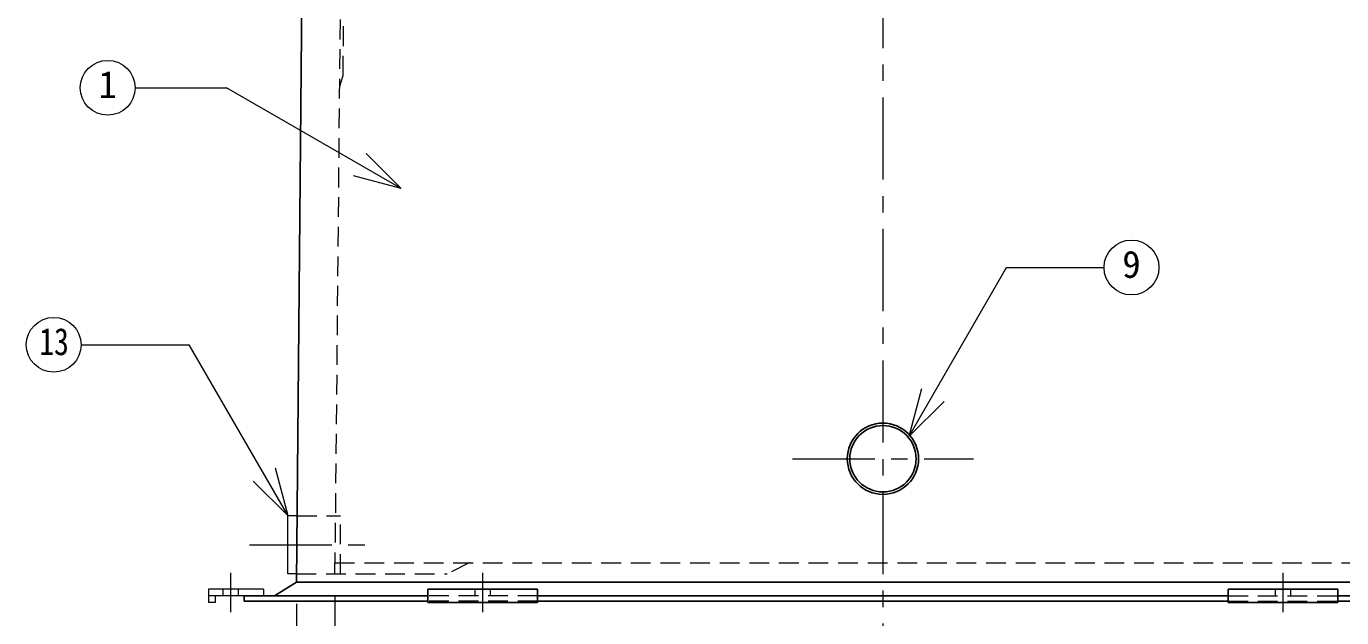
# Model space of a CAD drawing. Units: millimetres at full size, sheet at 1:15; details may follow other scales. Extents: x -3186 to 2889, y -2031 to 2184.
# Drawn here: x -929 to 270, y -1261 to -721 of the extents above; entities that cross this region are included whole.
import ezdxf
from ezdxf.enums import TextEntityAlignment as Align

# ---------------------------------------------------------------- set-up
doc = ezdxf.new("R2010")
doc.units = ezdxf.units.MM
doc.header["$LTSCALE"] = 15
doc.linetypes.add('CHAIN1', pattern=[8, 5, -1, 1, -1])
doc.linetypes.add('DASHED1', pattern=[1.8, 1.2, -0.6])
doc.layers.add('0-0', color=7, linetype='Continuous', lineweight=18)
doc.styles.add('ＭＳ ゴシック', font='')
doc.styles.get('ＭＳ ゴシック').set_extended_font_data('MS Gothic')

msp = doc.modelspace()

# ---------------------------------------------------------------- linework, layer by layer
at = {"layer": '0-0', "color": 4, "linetype": 'CHAIN1', "lineweight": 9}
for p, q in [((-148.15, 53.97), (-148.15, -1320.74)), ((-230.65, -1115.74), (-65.65, -1115.74)), ((-725.83, -1194.24), (-607.83, -1194.24)), ((-743.15, -1219.74), (-743.15, -1255.74)), ((-513.15, -1255.74), (-513.15, -1219.74)), ((216.85, -1255.74), (216.85, -1219.74)), ((-648.15, -1240.74), (-648.15, -1495.74)), ((-683.15, -1248.24), (-683.15, -1560.74))]:
    msp.add_line(p, q, dxfattribs=at)
at = {"layer": '0-0', "color": 5, "lineweight": 25}
for p, q in [((-674.57, -316.74), (-683.15, -1228.24)), ((-683.15, -1228.24), (-703.15, -1240.74)), ((386.85, -1228.24), (-683.15, -1228.24)), ((-463.15, -1246.74), (-463.15, -1234.74)), ((166.85, -1246.74), (166.85, -1234.74)), ((-563.15, -1240.74), (-730.65, -1240.74)), ((-730.65, -1240.74), (-730.65, -1245.74)), ((-563.15, -1245.74), (-730.65, -1245.74)), ((-563.15, -1246.74), (-463.15, -1246.74)), ((166.85, -1240.74), (-463.15, -1240.74)), ((166.85, -1245.74), (-463.15, -1245.74)), ((266.85, -1246.74), (166.85, -1246.74)), ((434.35, -1240.74), (266.85, -1240.74)), ((434.35, -1245.74), (266.85, -1245.74))]:
    msp.add_line(p, q, dxfattribs=at)
at = {"layer": '0-0', "linetype": 'DASHED1'}
for p, q in [((-641.8, -553.14), (-647.99, -1210.74)), ((-647.99, -1210.74), (351.68, -1210.74)), ((-520.15, -1240.74), (-520.15, -1234.74)), ((-506.15, -1240.74), (-506.15, -1234.74)), ((209.85, -1240.74), (209.85, -1234.74)), ((223.85, -1240.74), (223.85, -1234.74)), ((-463.15, -1240.74), (-563.15, -1240.74)), ((-463.15, -1245.74), (-563.15, -1245.74)), ((166.85, -1240.74), (266.85, -1240.74)), ((166.85, -1245.74), (266.85, -1245.74))]:
    msp.add_line(p, q, dxfattribs=at)
at = {"layer": '0-0', "color": 4, "linetype": 'DASHED1', "lineweight": 9}
for p, q in [((-640.38, -721.2), (-640.81, -766.24)), ((-640.81, -766.24), (-643.9, -776.24)), ((-682.58, -1167.74), (-642.83, -1167.74)), ((-642.83, -1220.74), (-642.83, -1167.74)), ((-648.08, -1220.74), (-647.99, -1210.74)), ((-525.47, -1210.74), (-545.47, -1220.74)), ((-683.08, -1220.74), (-545.47, -1220.74)), ((-750.15, -1234.74), (-750.15, -1240.74)), ((-736.15, -1234.74), (-736.15, -1240.74))]:
    msp.add_line(p, q, dxfattribs=at)
at = {"layer": '0-0'}
for p, q in [((-830.21, -777.26), (-746.78, -777.26)), ((-587.56, -869.18), (-746.78, -777.26)), ((-587.56, -869.18), (-619.38, -837.36)), ((-587.56, -869.18), (-631.03, -857.54)), ((-124.23, -1095.18), (-35.36, -941.25)), ((-35.36, -941.25), (53.57, -941.25)), ((-879.45, -1011.73), (-780.82, -1011.73)), ((-690.65, -1167.91), (-780.82, -1011.73)), ((-124.23, -1095.18), (-112.58, -1051.71)), ((-124.23, -1095.18), (-92.41, -1063.36)), ((-690.65, -1167.91), (-702.3, -1124.44)), ((-690.65, -1167.91), (-722.47, -1136.09)), ((-690.83, -1220.74), (-690.83, -1167.74)), ((-682.58, -1167.74), (-690.83, -1167.74)), ((-683.08, -1220.74), (-690.83, -1220.74)), ((-763.15, -1234.74), (-763.15, -1246.74)), ((-713.15, -1234.74), (-763.15, -1234.74)), ((-713.15, -1234.74), (-713.15, -1240.74)), ((-730.65, -1240.74), (-763.15, -1240.74))]:
    msp.add_line(p, q, dxfattribs=at)
at = {"layer": '0-0', "color": 5, "lineweight": 25}
for points in [[(-563.15, -1246.74), (-563.15, -1234.74), (-463.15, -1234.74)], [(266.85, -1246.74), (266.85, -1234.74), (166.85, -1234.74)]]:
    msp.add_lwpolyline(points, dxfattribs=at)
at = {"layer": '0-0'}
msp.add_lwpolyline([(-757.15, -1240.74), (-757.15, -1246.74), (-763.15, -1246.74)], dxfattribs=at)
for centre in [(-855.21, -777.26), (78.57, -941.25), (-904.45, -1011.73)]:
    msp.add_circle(centre, 25, dxfattribs=at)
at = {"layer": '0-0', "color": 5, "lineweight": 25}
for radius in [32.5, 30.25]:
    msp.add_circle((-148.15, -1115.74), radius, dxfattribs=at)

# ---------------------------------------------------------------- texts
at = {"layer": '0-0', "style": 'ＭＳ ゴシック'}
for s, p in [('1', (-863.65, -794.14)), ('9', (70.13, -958.12))]:
    msp.add_text(s, height=24.74, dxfattribs=at).set_placement(p, align=Align.BOTTOM_LEFT)
at = {"layer": '0-0', "style": 'ＭＳ ゴシック', "width": 0.8}
msp.add_text('13', height=24.74, dxfattribs=at).set_placement((-917.58, -1028.61), align=Align.BOTTOM_LEFT)

doc.saveas('drawing.dxf')
